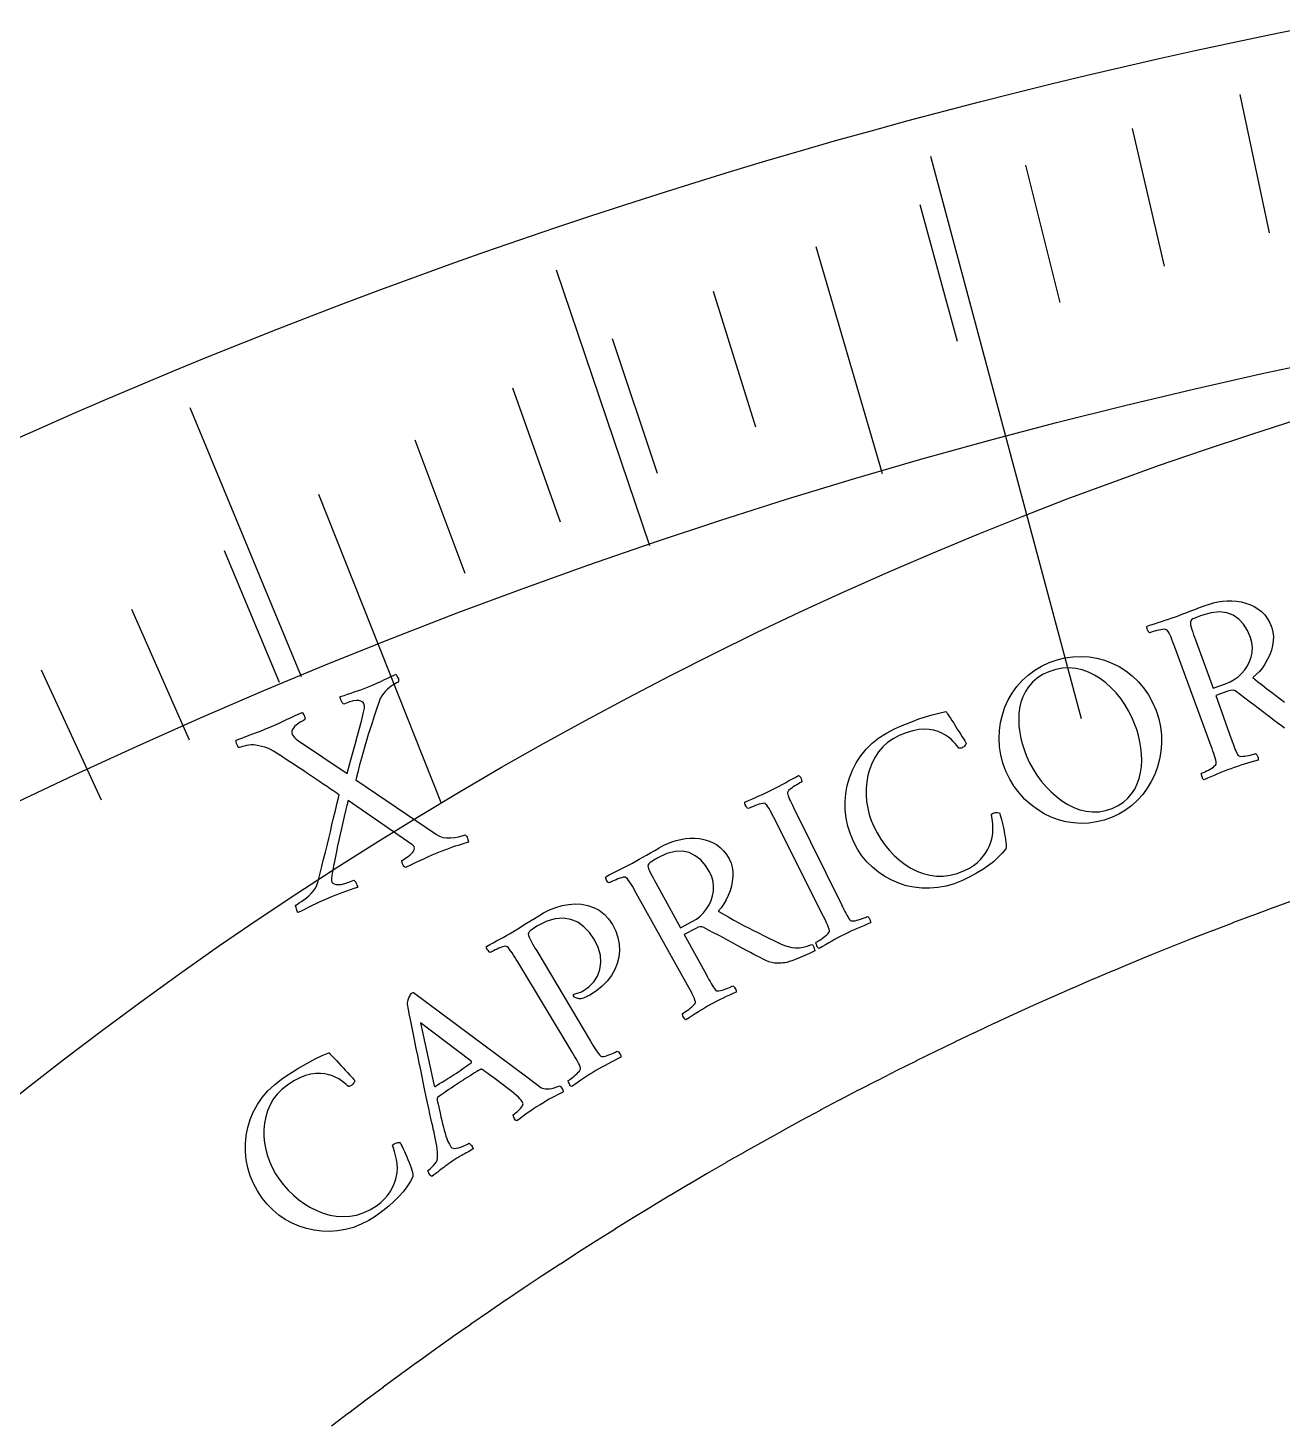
# Model space of a CAD drawing. Header units: millimetres. Extents: x -45 to 45, y -45 to 45.
# Drawn here: x -18.32 to -8.94, y 33.69 to 44.14 of the extents above; entities that cross this region are included whole.
import ezdxf

# ---------------------------------------------------------------- set-up
doc = ezdxf.new("R2010")
doc.units = ezdxf.units.MM
for name, color, linetype in [('CUT_INNER', 6, 'Continuous'), ('CUT_OUTER', 1, 'Continuous'), ('ENGRAVE', 7, 'Continuous'), ('ENGRAVE_FINE', 8, 'Continuous'), ('TEXT', 5, 'Continuous')]:
    doc.layers.add(name, color=color, linetype=linetype)

msp = doc.modelspace()

# ---------------------------------------------------------------- linework, layer by layer
at = {"layer": 'CUT_INNER'}
msp.add_lwpolyline([(-8.8579, 37.6129), (-9.0082, 37.5586), (-9.0096, 37.5581), (-9.1595, 37.5028), (-9.161, 37.5023), (-9.3106, 37.4462), (-9.312, 37.4456), (-9.4613, 37.3886), (-9.4627, 37.388), (-9.6116, 37.3301), (-9.613, 37.3295), (-9.7616, 37.2706), (-9.763, 37.2701), (-9.9112, 37.2103), (-9.9126, 37.2097), (-10.0604, 37.149), (-10.0618, 37.1484), (-10.2093, 37.0868), (-10.2107, 37.0862), (-10.3577, 37.0237), (-10.3591, 37.0231), (-10.5058, 36.9597), (-10.5072, 36.9591), (-10.6535, 36.8948), (-10.6549, 36.8942), (-10.8008, 36.829), (-10.8022, 36.8283), (-10.9476, 36.7623), (-10.949, 36.7616), (-11.0941, 36.6946), (-11.0955, 36.694), (-11.2401, 36.6261), (-11.2415, 36.6255), (-11.3858, 36.5567), (-11.3871, 36.556), (-11.531, 36.4864), (-11.5323, 36.4857), (-11.6757, 36.4152), (-11.6771, 36.4145), (-11.82, 36.3431), (-11.8214, 36.3424), (-11.9639, 36.2701), (-11.9653, 36.2694), (-12.1073, 36.1963), (-12.1087, 36.1956), (-12.2503, 36.1216), (-12.2516, 36.1208), (-12.3928, 36.046), (-12.3942, 36.0452), (-12.5348, 35.9695), (-12.5362, 35.9687), (-12.6764, 35.8921), (-12.6777, 35.8914), (-12.8175, 35.8139), (-12.8188, 35.8132), (-12.9581, 35.7348), (-12.9594, 35.7341), (-13.0982, 35.6549), (-13.0995, 35.6541), (-13.2378, 35.5741), (-13.2392, 35.5733), (-13.377, 35.4924), (-13.3783, 35.4917), (-13.5156, 35.4099), (-13.5169, 35.4092), (-13.6537, 35.3266), (-13.655, 35.3258), (-13.7913, 35.2424), (-13.7926, 35.2416), (-13.9284, 35.1573), (-13.9297, 35.1565), (-14.065, 35.0715), (-14.0662, 35.0706), (-14.201, 34.9847), (-14.2023, 34.9839), (-14.3365, 34.8972), (-14.3378, 34.8964), (-14.4714, 34.8088), (-14.4727, 34.808), (-14.6058, 34.7196), (-14.6071, 34.7187), (-14.7397, 34.6296), (-14.741, 34.6287), (-14.873, 34.5387), (-14.8743, 34.5378), (-15.0057, 34.447), (-15.007, 34.4462), (-15.1379, 34.3546), (-15.1392, 34.3537), (-15.2695, 34.2613), (-15.2708, 34.2604), (-15.4006, 34.1672), (-15.4018, 34.1663), (-15.531, 34.0723), (-15.5323, 34.0714), (-15.6609, 33.9766), (-15.6621, 33.9757), (-15.7902, 33.8801), (-15.7914, 33.8792), (-15.9189, 33.7828), (-15.9201, 33.7819), (-16.0469, 33.6847)], dxfattribs=at)
at = {"layer": 'CUT_OUTER'}
msp.add_lwpolyline([(-18.4886, 41.0265), (-18.2366, 41.1391), (-17.9838, 41.2503), (-17.7303, 41.3598), (-17.4762, 41.4678), (-17.2215, 41.5743), (-16.966, 41.6792), (-16.71, 41.7825), (-16.4533, 41.8842), (-16.196, 41.9844), (-15.9381, 42.083), (-15.6796, 42.18), (-15.4204, 42.2754), (-15.1608, 42.3692), (-14.9005, 42.4615), (-14.6397, 42.5521), (-14.3783, 42.6411), (-14.1164, 42.7285), (-13.854, 42.8143), (-13.591, 42.8985), (-13.3275, 42.9811), (-13.0635, 43.0621), (-12.7991, 43.1414), (-12.5341, 43.2192), (-12.2687, 43.2953), (-12.0028, 43.3697), (-11.7365, 43.4425), (-11.4697, 43.5137), (-11.2025, 43.5833), (-10.9348, 43.6512), (-10.6668, 43.7175), (-10.3984, 43.7821), (-10.1295, 43.8451), (-9.8603, 43.9064), (-9.5907, 43.9661), (-9.3208, 44.0241), (-9.0505, 44.0805), (-8.7798, 44.1352)], dxfattribs=at)
at = {"layer": 'ENGRAVE'}
for points in [[(-11.5692, 43.1769), (-10.4433, 38.9751)], [(-16.1442, 40.6512), (-15.2264, 38.3403)]]:
    msp.add_lwpolyline(points, dxfattribs=at)
for centre, radius in [((0, 0), 42.525), ((0, 12.859), 29.684)]:
    msp.add_circle(centre, radius, dxfattribs=at)
at = {"layer": 'ENGRAVE_FINE'}
for points in [[(-9.2555, 43.6385), (-9.0362, 42.6048)], [(-10.062, 43.3844), (-9.8231, 42.3543)], [(-10.8597, 43.1098), (-10.6012, 42.0836)], [(-11.6479, 42.8152), (-11.3698, 41.7932)], [(-12.4259, 42.5009), (-11.9301, 40.8051)], [(-14.3683, 42.3278), (-13.6692, 40.2682)], [(-13.1932, 42.1674), (-12.8764, 41.1549)], [(-13.9492, 41.8152), (-13.6132, 40.8079)], [(-14.6934, 41.4448), (-14.3383, 40.443)], [(-17.1059, 41.2974), (-16.2736, 39.288)], [(-15.4253, 41.0566), (-15.0511, 40.0606)], [(-16.8498, 40.2292), (-16.4379, 39.2457)], [(-17.5417, 39.791), (-17.1111, 38.8142)], [(-18.2194, 39.3373), (-17.7702, 38.3675)]]:
    msp.add_lwpolyline(points, dxfattribs=at)
at = {"layer": 'TEXT'}
msp.add_lwpolyline([(-8.9229, 38.9026), (-8.9452, 38.9191), (-8.9696, 38.9375), (-8.9961, 38.9575), (-9.0248, 38.9794), (-9.0551, 39.0024), (-9.0864, 39.0262), (-9.1188, 39.0508), (-9.1523, 39.076), (-9.186, 39.1016), (-9.2192, 39.1269), (-9.2519, 39.152), (-9.2841, 39.1769), (-9.2962, 39.1831), (-9.3104, 39.1856), (-9.3269, 39.1843), (-9.3455, 39.1792), (-9.4369, 39.1466), (-9.3207, 38.8231), (-9.3198, 38.8204), (-9.3188, 38.8177), (-9.3179, 38.8151), (-9.3169, 38.8124), (-9.3159, 38.8097), (-9.315, 38.8071), (-9.314, 38.8044), (-9.3131, 38.8017), (-9.3071, 38.7852), (-9.3013, 38.7696), (-9.2956, 38.7547), (-9.2902, 38.7407), (-9.2847, 38.7278), (-9.2792, 38.7163), (-9.2735, 38.7063), (-9.2677, 38.6976), (-9.2631, 38.6944), (-9.2559, 38.6923), (-9.2462, 38.6914), (-9.2339, 38.6917), (-9.2201, 38.6929), (-9.2062, 38.6948), (-9.192, 38.6974), (-9.1776, 38.7007), (-9.1642, 38.7041), (-9.1531, 38.7071), (-9.1443, 38.7097), (-9.1379, 38.7118), (-9.134, 38.7084), (-9.1302, 38.7034), (-9.1265, 38.697), (-9.1229, 38.689), (-9.1201, 38.6808), (-9.1187, 38.6735), (-9.1187, 38.6672), (-9.1203, 38.6619), (-9.147, 38.6544), (-9.1731, 38.6469), (-9.1986, 38.6395), (-9.2235, 38.6322), (-9.2482, 38.6247), (-9.2731, 38.6166), (-9.2983, 38.6082), (-9.3236, 38.5992), (-9.3482, 38.5901), (-9.3729, 38.5805), (-9.3976, 38.5705), (-9.4225, 38.5601), (-9.4475, 38.5494), (-9.4726, 38.5384), (-9.4979, 38.5272), (-9.5234, 38.5158), (-9.528, 38.5189), (-9.532, 38.5237), (-9.5356, 38.5302), (-9.5387, 38.5384), (-9.5411, 38.5468), (-9.5423, 38.5541), (-9.5426, 38.5603), (-9.5418, 38.5654), (-9.5355, 38.5679), (-9.5272, 38.5716), (-9.5167, 38.5764), (-9.5043, 38.5824), (-9.491, 38.5891), (-9.4783, 38.5962), (-9.466, 38.6038), (-9.4544, 38.6118), (-9.4445, 38.6196), (-9.4376, 38.6265), (-9.4338, 38.6325), (-9.433, 38.6377), (-9.4341, 38.6503), (-9.4364, 38.6641), (-9.4402, 38.6792), (-9.4452, 38.6956), (-9.4511, 38.7129), (-9.4574, 38.7309), (-9.464, 38.7495), (-9.4709, 38.7687), (-9.7431, 39.5077), (-9.7502, 39.5269), (-9.7572, 39.5455), (-9.7641, 39.5635), (-9.7709, 39.581), (-9.7778, 39.5971), (-9.7849, 39.6113), (-9.7921, 39.6235), (-9.7996, 39.6338), (-9.8039, 39.6379), (-9.811, 39.6402), (-9.8209, 39.6407), (-9.8337, 39.6394), (-9.848, 39.637), (-9.8623, 39.6342), (-9.8768, 39.6309), (-9.8914, 39.6272), (-9.9048, 39.6236), (-9.916, 39.6204), (-9.9249, 39.6176), (-9.9315, 39.6154), (-9.9355, 39.6187), (-9.9395, 39.6235), (-9.9433, 39.6299), (-9.9471, 39.6378), (-9.9501, 39.646), (-9.9516, 39.6533), (-9.9515, 39.6596), (-9.9499, 39.665), (-9.9224, 39.6741), (-9.8951, 39.683), (-9.8681, 39.6916), (-9.8414, 39.7), (-9.815, 39.7083), (-9.7888, 39.7169), (-9.7628, 39.7258), (-9.7371, 39.735), (-9.71, 39.7449), (-9.682, 39.7553), (-9.6531, 39.7664), (-9.6232, 39.778), (-9.5916, 39.7901), (-9.5578, 39.8027), (-9.5218, 39.8159), (-9.4834, 39.8295), (-9.4834, 39.8295), (-9.4524, 39.839), (-9.4201, 39.8462), (-9.3865, 39.851), (-9.3516, 39.8535), (-9.3162, 39.8535), (-9.2814, 39.8508), (-9.2471, 39.8453), (-9.2133, 39.8372), (-9.1807, 39.826), (-9.15, 39.8116), (-9.1212, 39.7939), (-9.0942, 39.7729), (-9.0699, 39.7484), (-9.0489, 39.7202), (-9.0313, 39.6882), (-9.017, 39.6525), (-9.0087, 39.6206), (-9.0051, 39.5877), (-9.006, 39.5538), (-9.0114, 39.5188), (-9.0207, 39.4838), (-9.033, 39.4497), (-9.0483, 39.4165), (-9.0667, 39.3843), (-9.0875, 39.354), (-9.1097, 39.3266), (-9.1336, 39.3022), (-9.1591, 39.2806), (-9.123, 39.251), (-9.0878, 39.2228), (-9.0537, 39.196), (-9.0207, 39.1705), (-8.988, 39.1458), (-8.9549, 39.1214), (-8.9215, 39.0972)], dxfattribs=at)
for points in [[(-9.1774, 39.58), (-9.2, 39.6332), (-9.2289, 39.6786), (-9.2638, 39.7161), (-9.305, 39.7458), (-9.353, 39.7649), (-9.4086, 39.7712), (-9.4717, 39.7645), (-9.5421, 39.7447), (-9.5514, 39.7413), (-9.5628, 39.7368), (-9.5763, 39.7314), (-9.5919, 39.725), (-9.6065, 39.718), (-9.617, 39.711), (-9.6236, 39.7039), (-9.6261, 39.6967), (-9.626, 39.6861), (-9.6241, 39.6731), (-9.6204, 39.6575), (-9.6149, 39.6395), (-9.6084, 39.6202), (-9.6017, 39.6008), (-9.5949, 39.5814), (-9.588, 39.5619), (-9.456, 39.1999), (-9.3626, 39.2332), (-9.3296, 39.2471), (-9.2987, 39.2646), (-9.2699, 39.2857), (-9.2432, 39.3103), (-9.2195, 39.3379), (-9.1996, 39.3675), (-9.1836, 39.3993), (-9.1715, 39.4332), (-9.1642, 39.4686), (-9.1627, 39.5049), (-9.1671, 39.542), (-9.1774, 39.58)], [(-10.6819, 39.3919), (-10.6229, 39.4126), (-10.5635, 39.4271), (-10.5037, 39.4356), (-10.4435, 39.438), (-10.3839, 39.4344), (-10.3256, 39.425), (-10.2686, 39.4098), (-10.213, 39.3888), (-10.1596, 39.3623), (-10.1092, 39.3305), (-10.0616, 39.2936), (-10.017, 39.2515), (-9.9761, 39.2043), (-9.9401, 39.1521), (-9.9087, 39.095), (-9.882, 39.033), (-9.8623, 38.972), (-9.8489, 38.911), (-9.842, 38.8499), (-9.8414, 38.7889), (-9.8465, 38.7286), (-9.8568, 38.6698), (-9.8723, 38.6126), (-9.8928, 38.5569), (-9.9181, 38.5036), (-9.948, 38.4535), (-9.9823, 38.4067), (-10.0212, 38.3631), (-10.0642, 38.3235), (-10.1109, 38.2888), (-10.1614, 38.2589), (-10.2157, 38.2339), (-10.2713, 38.2145), (-10.3277, 38.2008), (-10.3848, 38.1927), (-10.4426, 38.1904), (-10.5003, 38.1937), (-10.5569, 38.2026), (-10.6124, 38.2171), (-10.6668, 38.2372), (-10.7195, 38.2627), (-10.7697, 38.2932), (-10.8175, 38.3288), (-10.8628, 38.3696), (-10.9048, 38.4153), (-10.9424, 38.4658), (-10.9757, 38.521), (-11.0047, 38.5811), (-11.0271, 38.6412), (-11.0432, 38.7017), (-11.053, 38.7627), (-11.0563, 38.824), (-11.0536, 38.8848), (-11.0454, 38.9443), (-11.0316, 39.0023), (-11.0122, 39.059), (-10.9875, 39.1134), (-10.9577, 39.1647), (-10.9228, 39.213), (-10.8828, 39.2581), (-10.8383, 39.2992), (-10.79, 39.3352), (-10.7379, 39.3661), (-10.6819, 39.3919)], [(-16.5125, 38.9079), (-16.4776, 38.9229), (-16.4443, 38.9376), (-16.4127, 38.952), (-16.3827, 38.9661), (-16.3537, 38.9799), (-16.3248, 38.9935), (-16.2961, 39.0069), (-16.2675, 39.02), (-16.2638, 39.0159), (-16.2597, 39.0096), (-16.2553, 39.0012), (-16.2506, 38.9906), (-16.2469, 38.9802), (-16.2453, 38.9723), (-16.246, 38.9669), (-16.2488, 38.964), (-16.2565, 38.9604), (-16.2657, 38.9555), (-16.2764, 38.9493), (-16.2885, 38.9417), (-16.3009, 38.9331), (-16.3124, 38.9237), (-16.323, 38.9135), (-16.3327, 38.9026), (-16.3402, 38.8912), (-16.3439, 38.8794), (-16.3441, 38.8672), (-16.3406, 38.8548), (-16.3343, 38.8439), (-16.3243, 38.8325), (-16.3106, 38.8207), (-16.2932, 38.8085), (-15.9297, 38.5632), (-15.9102, 38.6374), (-15.8909, 38.7095), (-15.8717, 38.7794), (-15.8527, 38.8473), (-15.8353, 38.9102), (-15.821, 38.9653), (-15.8098, 39.0126), (-15.8018, 39.052), (-15.8011, 39.058), (-15.801, 39.0637), (-15.8016, 39.0692), (-15.8027, 39.0744), (-15.8041, 39.0789), (-15.8051, 39.0825), (-15.8059, 39.085), (-15.8065, 39.0865), (-15.8108, 39.093), (-15.8184, 39.0987), (-15.8291, 39.1037), (-15.843, 39.108), (-15.8617, 39.1094), (-15.8867, 39.1056), (-15.9181, 39.0967), (-15.9557, 39.0826), (-15.9593, 39.0838), (-15.9633, 39.0878), (-15.9678, 39.0945), (-15.9726, 39.1041), (-15.9771, 39.1145), (-15.9803, 39.1235), (-15.9822, 39.1312), (-15.9828, 39.1375), (-15.9539, 39.1471), (-15.9267, 39.1561), (-15.9011, 39.1646), (-15.8773, 39.1725), (-15.8537, 39.1805), (-15.8292, 39.1894), (-15.8037, 39.199), (-15.7772, 39.2095), (-15.7409, 39.2244), (-15.7077, 39.2385), (-15.6777, 39.252), (-15.6508, 39.2646), (-15.6267, 39.2764), (-15.6047, 39.287), (-15.5848, 39.2964), (-15.5671, 39.3047), (-15.5634, 39.3008), (-15.5596, 39.2952), (-15.5555, 39.2881), (-15.5512, 39.2793), (-15.5478, 39.2701), (-15.5462, 39.2615), (-15.5465, 39.2536), (-15.5486, 39.2464), (-15.5539, 39.2439), (-15.5619, 39.2397), (-15.5724, 39.2337), (-15.5857, 39.226), (-15.6003, 39.2165), (-15.615, 39.2053), (-15.6299, 39.1923), (-15.645, 39.1775), (-15.6593, 39.1609), (-15.6719, 39.1426), (-15.6827, 39.1226), (-15.6919, 39.1009), (-15.7104, 39.0441), (-15.7278, 38.9911), (-15.7438, 38.9421), (-15.7586, 38.8969), (-15.7726, 38.8537), (-15.786, 38.8103), (-15.7989, 38.7668), (-15.8113, 38.7233), (-15.8239, 38.6776), (-15.8373, 38.6279), (-15.8516, 38.5741), (-15.8667, 38.5163), (-15.2637, 38.1069), (-15.2406, 38.0941), (-15.2152, 38.0856), (-15.1872, 38.0814), (-15.1568, 38.0816), (-15.1262, 38.0849), (-15.0977, 38.0898), (-15.0713, 38.0965), (-15.0469, 38.1048), (-15.0426, 38.101), (-15.0384, 38.0952), (-15.0343, 38.0873), (-15.0305, 38.0774), (-15.0272, 38.0675), (-15.0249, 38.0597), (-15.0237, 38.0542), (-15.0234, 38.0508), (-15.0512, 38.0419), (-15.0771, 38.0337), (-15.1011, 38.0261), (-15.123, 38.0192), (-15.1449, 38.012), (-15.1689, 38.0035), (-15.1949, 37.9937), (-15.2229, 37.9827), (-15.2612, 37.9671), (-15.2969, 37.9521), (-15.3298, 37.9378), (-15.36, 37.9241), (-15.3901, 37.9101), (-15.4227, 37.8949), (-15.4578, 37.8786), (-15.4953, 37.861), (-15.5006, 37.8645), (-15.5059, 37.8704), (-15.5109, 37.8785), (-15.5158, 37.889), (-15.5195, 37.8995), (-15.521, 37.9074), (-15.5204, 37.9127), (-15.5176, 37.9156), (-15.511, 37.9187), (-15.503, 37.9233), (-15.4934, 37.9293), (-15.4823, 37.9368), (-15.4708, 37.9454), (-15.46, 37.9547), (-15.4499, 37.9647), (-15.4405, 37.9754), (-15.4331, 37.9862), (-15.4288, 37.9964), (-15.4276, 38.006), (-15.4296, 38.0151), (-15.4306, 38.0172), (-15.4322, 38.0194), (-15.4343, 38.0219), (-15.4368, 38.0246), (-15.4397, 38.0273), (-15.4425, 38.0295), (-15.4452, 38.0312), (-15.448, 38.0326), (-15.9219, 38.3614), (-15.9318, 38.3233), (-15.9418, 38.2833), (-15.952, 38.2413), (-15.9623, 38.1974), (-15.9726, 38.1529), (-15.9826, 38.1088), (-15.9924, 38.0653), (-16.0019, 38.0222), (-16.0108, 37.9808), (-16.0188, 37.942), (-16.0259, 37.9059), (-16.032, 37.8724), (-16.0373, 37.8428), (-16.0415, 37.8181), (-16.0446, 37.7985), (-16.0468, 37.7839), (-16.047, 37.7812), (-16.0471, 37.778), (-16.0474, 37.7742), (-16.0476, 37.7698), (-16.0476, 37.7651), (-16.047, 37.7603), (-16.0458, 37.7555), (-16.0441, 37.7507), (-16.0384, 37.743), (-16.0288, 37.7375), (-16.0153, 37.734), (-15.9978, 37.7326), (-15.9759, 37.7344), (-15.949, 37.7404), (-15.917, 37.7507), (-15.8801, 37.7652), (-15.8755, 37.7615), (-15.8708, 37.7559), (-15.866, 37.7484), (-15.8611, 37.7389), (-15.8569, 37.7294), (-15.8542, 37.7218), (-15.8531, 37.7162), (-15.8534, 37.7125), (-15.8803, 37.7034), (-15.9073, 37.6941), (-15.9345, 37.6845), (-15.9619, 37.6747), (-15.9892, 37.6646), (-16.0161, 37.6542), (-16.0426, 37.6436), (-16.0687, 37.6327), (-16.1037, 37.6175), (-16.1359, 37.6031), (-16.1654, 37.5893), (-16.192, 37.5764), (-16.2174, 37.5636), (-16.2433, 37.5505), (-16.2695, 37.5371), (-16.2962, 37.5233), (-16.3001, 37.5281), (-16.3037, 37.5346), (-16.3071, 37.5429), (-16.3102, 37.5528), (-16.3128, 37.5625), (-16.3146, 37.5701), (-16.3156, 37.5756), (-16.3159, 37.579), (-16.3102, 37.5819), (-16.301, 37.5874), (-16.2882, 37.5955), (-16.2719, 37.6061), (-16.2536, 37.6188), (-16.2353, 37.6333), (-16.2169, 37.6496), (-16.1983, 37.6676), (-16.1814, 37.6868), (-16.1677, 37.7068), (-16.1573, 37.7275), (-16.1502, 37.7489), (-16.1348, 37.8093), (-16.1203, 37.867), (-16.1065, 37.922), (-16.0935, 37.9744), (-16.0809, 38.0255), (-16.0685, 38.0767), (-16.0561, 38.1279), (-16.0439, 38.1792), (-16.0314, 38.2317), (-16.018, 38.2862), (-16.004, 38.3429), (-15.9891, 38.4018), (-16.0084, 38.4155), (-16.0301, 38.4306), (-16.0543, 38.4471), (-16.081, 38.4649), (-16.1092, 38.4837), (-16.1379, 38.503), (-16.1671, 38.5228), (-16.1968, 38.5431), (-16.2264, 38.5632), (-16.255, 38.5825), (-16.2828, 38.6011), (-16.3097, 38.6188), (-16.335, 38.6354), (-16.3579, 38.6505), (-16.3784, 38.6639), (-16.3965, 38.6758), (-16.4113, 38.6855), (-16.4219, 38.6925), (-16.4283, 38.6966), (-16.4304, 38.698), (-16.4561, 38.7153), (-16.4804, 38.73), (-16.5031, 38.7422), (-16.5244, 38.7518), (-16.5454, 38.7596), (-16.5675, 38.766), (-16.5906, 38.7712), (-16.6148, 38.775), (-16.6312, 38.7765), (-16.648, 38.7765), (-16.6651, 38.7751), (-16.6827, 38.7722), (-16.6993, 38.7685), (-16.7138, 38.7648), (-16.726, 38.761), (-16.736, 38.7572), (-16.74, 38.7572), (-16.7444, 38.7605), (-16.749, 38.7671), (-16.7539, 38.777), (-16.758, 38.7878), (-16.7603, 38.7972), (-16.7607, 38.805), (-16.7593, 38.8113), (-16.7246, 38.8251), (-16.6924, 38.8376), (-16.6627, 38.8488), (-16.6356, 38.8588), (-16.6085, 38.8689), (-16.5789, 38.8804), (-16.5469, 38.8934), (-16.5125, 38.9079)], [(-10.6839, 39.324), (-10.7305, 39.3019), (-10.7714, 39.276), (-10.8064, 39.246), (-10.8355, 39.2122), (-10.8594, 39.1754), (-10.8785, 39.1365), (-10.8929, 39.0956), (-10.9026, 39.0526), (-10.9081, 39.0083), (-10.9097, 38.9632), (-10.9077, 38.9174), (-10.9018, 38.8708), (-10.8929, 38.8244), (-10.8813, 38.779), (-10.8672, 38.7348), (-10.8505, 38.6916), (-10.828, 38.6427), (-10.8022, 38.5954), (-10.773, 38.5496), (-10.7405, 38.5053), (-10.7052, 38.4635), (-10.6678, 38.4252), (-10.6281, 38.3903), (-10.5863, 38.3588), (-10.5428, 38.3317), (-10.4982, 38.3097), (-10.4523, 38.2929), (-10.4052, 38.2813), (-10.3574, 38.2759), (-10.3091, 38.2776), (-10.2604, 38.2866), (-10.2112, 38.3029), (-10.1664, 38.3239), (-10.1271, 38.3489), (-10.0933, 38.3779), (-10.0651, 38.4108), (-10.0418, 38.4469), (-10.0229, 38.4854), (-10.0085, 38.5263), (-9.9984, 38.5697), (-9.9923, 38.6147), (-9.9899, 38.6604), (-9.9911, 38.7068), (-9.996, 38.7539), (-10.0039, 38.8009), (-10.0143, 38.8468), (-10.0272, 38.8916), (-10.0426, 38.9354), (-10.0636, 38.9848), (-10.088, 39.0327), (-10.1158, 39.0791), (-10.147, 39.1238), (-10.1812, 39.166), (-10.218, 39.2047), (-10.2573, 39.2398), (-10.2992, 39.2714), (-10.3432, 39.2985), (-10.3885, 39.3204), (-10.4352, 39.3369), (-10.4833, 39.3482), (-10.5325, 39.3531), (-10.5823, 39.3507), (-10.6328, 39.341), (-10.6839, 39.324)], [(-11.837, 38.8971), (-11.7938, 38.9163), (-11.7491, 38.9349), (-11.7029, 38.953), (-11.6554, 38.9707), (-11.6066, 38.9872), (-11.5567, 39.0021), (-11.5057, 39.0153), (-11.4536, 39.0269), (-11.4522, 39.0248), (-11.4481, 39.0187), (-11.4413, 39.0084), (-11.4318, 38.9941), (-11.4205, 38.977), (-11.4085, 38.9584), (-11.3957, 38.9384), (-11.3822, 38.9169), (-11.3685, 38.8952), (-11.3555, 38.8745), (-11.343, 38.8548), (-11.3311, 38.8361), (-11.3208, 38.8198), (-11.313, 38.8072), (-11.3077, 38.7983), (-11.3049, 38.793), (-11.3034, 38.7895), (-11.3036, 38.7853), (-11.3057, 38.7803), (-11.3095, 38.7745), (-11.3144, 38.7687), (-11.32, 38.7637), (-11.3261, 38.7595), (-11.3329, 38.756), (-11.339, 38.7537), (-11.3449, 38.7523), (-11.3507, 38.7517), (-11.3563, 38.7519), (-11.3635, 38.7617), (-11.3729, 38.7735), (-11.3847, 38.7874), (-11.3989, 38.8034), (-11.4157, 38.82), (-11.4354, 38.8358), (-11.4579, 38.8509), (-11.4832, 38.8653), (-11.5116, 38.8776), (-11.5432, 38.8865), (-11.578, 38.892), (-11.616, 38.8942), (-11.6573, 38.8915), (-11.7023, 38.8827), (-11.751, 38.8675), (-11.8032, 38.8461), (-11.8486, 38.8223), (-11.8895, 38.7941), (-11.9256, 38.7616), (-11.957, 38.7248), (-11.9838, 38.6847), (-12.006, 38.6422), (-12.0238, 38.5973), (-12.037, 38.5501), (-12.0458, 38.5015), (-12.0503, 38.4525), (-12.0506, 38.4032), (-12.0467, 38.3535), (-12.0388, 38.3044), (-12.0272, 38.2569), (-12.0121, 38.211), (-11.9932, 38.1667), (-11.9686, 38.119), (-11.9409, 38.0734), (-11.91, 38.0298), (-11.8761, 37.9881), (-11.8395, 37.9493), (-11.8006, 37.9144), (-11.7594, 37.8832), (-11.7159, 37.8558), (-11.6704, 37.833), (-11.6235, 37.8156), (-11.575, 37.8035), (-11.5249, 37.7968), (-11.4736, 37.7963), (-11.4215, 37.803), (-11.3685, 37.8169), (-11.3145, 37.838), (-11.2783, 37.8562), (-11.2464, 37.876), (-11.2186, 37.8976), (-11.195, 37.9208), (-11.1748, 37.9449), (-11.1574, 37.9691), (-11.1426, 37.9933), (-11.1305, 38.0177), (-11.1175, 38.051), (-11.1086, 38.0841), (-11.1035, 38.117), (-11.1025, 38.1497), (-11.1039, 38.181), (-11.1063, 38.2099), (-11.1096, 38.2363), (-11.1139, 38.2602), (-11.0997, 38.2669), (-11.085, 38.2707), (-11.0698, 38.2717), (-11.0542, 38.2698), (-11.0513, 38.262), (-11.0478, 38.2509), (-11.0437, 38.2364), (-11.0391, 38.2186), (-11.0342, 38.1987), (-11.0293, 38.1778), (-11.0244, 38.1561), (-11.0195, 38.1335), (-11.0149, 38.1109), (-11.011, 38.0895), (-11.0079, 38.0692), (-11.0055, 38.0499), (-11.004, 38.0328), (-11.0036, 38.0188), (-11.0044, 38.0079), (-11.0062, 38.0001), (-11.0338, 37.9668), (-11.0647, 37.9347), (-11.0989, 37.904), (-11.1365, 37.8745), (-11.178, 37.846), (-11.2242, 37.8182), (-11.2749, 37.791), (-11.3303, 37.7645), (-11.3913, 37.7399), (-11.4523, 37.7219), (-11.5132, 37.7103), (-11.5741, 37.7052), (-11.6343, 37.7062), (-11.6929, 37.7127), (-11.7501, 37.7248), (-11.8057, 37.7425), (-11.8592, 37.7653), (-11.9098, 37.7928), (-11.9576, 37.825), (-12.0025, 37.862), (-12.0439, 37.9033), (-12.0812, 37.9486), (-12.1142, 37.9979), (-12.143, 38.0512), (-12.1682, 38.1102), (-12.1873, 38.17), (-12.2001, 38.2306), (-12.2067, 38.2919), (-12.2074, 38.3532), (-12.2023, 38.4136), (-12.1915, 38.4732), (-12.1749, 38.532), (-12.1526, 38.589), (-12.1244, 38.6433), (-12.0903, 38.695), (-12.0505, 38.7439), (-12.005, 38.7891), (-11.9543, 38.8297), (-11.8983, 38.8658), (-11.837, 38.8971)], [(-12.7512, 38.4429), (-12.7261, 38.4556), (-12.7016, 38.4684), (-12.6775, 38.4813), (-12.6539, 38.4943), (-12.6302, 38.5075), (-12.6059, 38.5209), (-12.5809, 38.5343), (-12.5554, 38.5479), (-12.5504, 38.5454), (-12.5458, 38.5411), (-12.5416, 38.535), (-12.5377, 38.5272), (-12.5346, 38.519), (-12.5326, 38.5118), (-12.5318, 38.5056), (-12.5322, 38.5004), (-12.5385, 38.4972), (-12.5467, 38.4925), (-12.557, 38.4865), (-12.5694, 38.4791), (-12.5824, 38.4709), (-12.5948, 38.4626), (-12.6067, 38.4542), (-12.6179, 38.4457), (-12.6274, 38.4375), (-12.634, 38.4299), (-12.6376, 38.423), (-12.6383, 38.4167), (-12.6361, 38.4065), (-12.6328, 38.3952), (-12.6283, 38.3829), (-12.6226, 38.3697), (-12.6161, 38.3556), (-12.6092, 38.341), (-12.6019, 38.3258), (-12.5942, 38.31), (-12.5929, 38.3075), (-12.5916, 38.3049), (-12.5904, 38.3024), (-12.5891, 38.2999), (-12.5879, 38.2973), (-12.5866, 38.2948), (-12.5854, 38.2922), (-12.5841, 38.2897), (-12.2348, 37.5838), (-12.2336, 37.5813), (-12.2323, 37.5788), (-12.231, 37.5762), (-12.2298, 37.5737), (-12.2285, 37.5711), (-12.2273, 37.5686), (-12.226, 37.5661), (-12.2248, 37.5635), (-12.2169, 37.5478), (-12.2094, 37.5329), (-12.2021, 37.5188), (-12.195, 37.5055), (-12.1881, 37.4933), (-12.1813, 37.4826), (-12.1745, 37.4732), (-12.1678, 37.4653), (-12.1628, 37.4626), (-12.1554, 37.4614), (-12.1457, 37.4616), (-12.1335, 37.4633), (-12.12, 37.466), (-12.1063, 37.4695), (-12.0925, 37.4738), (-12.0786, 37.4787), (-12.0657, 37.4837), (-12.055, 37.4879), (-12.0466, 37.4914), (-12.0404, 37.4942), (-12.0362, 37.4913), (-12.0319, 37.4868), (-12.0275, 37.4809), (-12.0229, 37.4733), (-12.0192, 37.4655), (-12.0169, 37.4584), (-12.0163, 37.4522), (-12.0172, 37.4467), (-12.0429, 37.4362), (-12.0679, 37.4258), (-12.0924, 37.4155), (-12.1163, 37.4054), (-12.14, 37.3951), (-12.1639, 37.3842), (-12.1879, 37.3729), (-12.212, 37.3611), (-12.2354, 37.3492), (-12.2588, 37.3369), (-12.2823, 37.3242), (-12.3058, 37.311), (-12.3294, 37.2974), (-12.3531, 37.2837), (-12.3769, 37.2697), (-12.4009, 37.2554), (-12.4058, 37.258), (-12.4104, 37.2623), (-12.4147, 37.2683), (-12.4188, 37.276), (-12.422, 37.2842), (-12.4242, 37.2913), (-12.4251, 37.2974), (-12.4249, 37.3026), (-12.419, 37.3058), (-12.4111, 37.3104), (-12.4013, 37.3164), (-12.3895, 37.3237), (-12.3771, 37.3319), (-12.3653, 37.3404), (-12.354, 37.3494), (-12.3434, 37.3587), (-12.3344, 37.3675), (-12.3284, 37.3752), (-12.3253, 37.3816), (-12.3251, 37.3869), (-12.3276, 37.3992), (-12.3315, 37.4127), (-12.337, 37.4273), (-12.3439, 37.443), (-12.3517, 37.4595), (-12.36, 37.4766), (-12.3687, 37.4943), (-12.3778, 37.5126), (-12.7311, 38.2164), (-12.7404, 38.2347), (-12.7495, 38.2524), (-12.7584, 38.2695), (-12.7672, 38.286), (-12.7759, 38.3013), (-12.7845, 38.3146), (-12.7931, 38.3259), (-12.8017, 38.3353), (-12.8064, 38.3388), (-12.8137, 38.3403), (-12.8237, 38.3397), (-12.8362, 38.3369), (-12.8502, 38.3329), (-12.8643, 38.3283), (-12.8785, 38.3233), (-12.893, 38.3178), (-12.9063, 38.3124), (-12.9173, 38.3078), (-12.926, 38.304), (-12.9324, 38.3009), (-12.9368, 38.3038), (-12.9412, 38.3081), (-12.9458, 38.314), (-12.9504, 38.3214), (-12.9544, 38.3292), (-12.9566, 38.3363), (-12.9573, 38.3426), (-12.9564, 38.3481), (-12.93, 38.3604), (-12.9037, 38.3724), (-12.8776, 38.3842), (-12.8517, 38.3957), (-12.826, 38.4072), (-12.8007, 38.4189), (-12.7757, 38.4308), (-12.7512, 38.4429)], [(-13.562, 38.0268), (-13.5329, 38.041), (-13.5021, 38.0531), (-13.4696, 38.0631), (-13.4355, 38.071), (-13.4006, 38.0765), (-13.3658, 38.0792), (-13.331, 38.0791), (-13.2964, 38.0763), (-13.2625, 38.0704), (-13.2299, 38.0609), (-13.1986, 38.0479), (-13.1688, 38.0314), (-13.1409, 38.011), (-13.1158, 37.9863), (-13.0934, 37.9575), (-13.0737, 37.9244), (-13.0606, 37.8942), (-13.0519, 37.8623), (-13.0475, 37.8286), (-13.0474, 37.7932), (-13.0511, 37.7572), (-13.058, 37.7216), (-13.068, 37.6865), (-13.0812, 37.6518), (-13.0969, 37.6186), (-13.1147, 37.5881), (-13.1345, 37.5602), (-13.1563, 37.535), (-13.116, 37.5114), (-13.0769, 37.489), (-13.039, 37.4677), (-13.0024, 37.4477), (-12.9663, 37.4284), (-12.9298, 37.4094), (-12.893, 37.3907), (-12.8559, 37.3723), (-12.8176, 37.3535), (-12.7773, 37.3338), (-12.7349, 37.313), (-12.6906, 37.2913), (-12.6613, 37.2786), (-12.6329, 37.2691), (-12.6053, 37.2629), (-12.5785, 37.26), (-12.551, 37.2607), (-12.5216, 37.2654), (-12.4901, 37.274), (-12.4565, 37.2865), (-12.4517, 37.2837), (-12.4474, 37.2789), (-12.4436, 37.272), (-12.4403, 37.2629), (-12.4377, 37.2538), (-12.4357, 37.2467), (-12.4346, 37.2416), (-12.4342, 37.2385), (-12.4733, 37.219), (-12.5094, 37.2019), (-12.5424, 37.1872), (-12.5724, 37.175), (-12.5991, 37.1651), (-12.6223, 37.1573), (-12.6421, 37.1518), (-12.6584, 37.1484), (-12.6695, 37.1475), (-12.6827, 37.1466), (-12.6981, 37.1458), (-12.7157, 37.1451), (-12.7349, 37.1459), (-12.7554, 37.1496), (-12.7773, 37.1562), (-12.8004, 37.1657), (-12.8107, 37.1708), (-12.8248, 37.1779), (-12.8426, 37.1871), (-12.8641, 37.1983), (-12.8887, 37.2111), (-12.9157, 37.2255), (-12.945, 37.2412), (-12.9768, 37.2582), (-13.0103, 37.2763), (-13.0449, 37.295), (-13.0807, 37.3142), (-13.1177, 37.3339), (-13.155, 37.3539), (-13.1918, 37.3737), (-13.228, 37.3935), (-13.2636, 37.413), (-13.2765, 37.4174), (-13.291, 37.4176), (-13.307, 37.4137), (-13.3246, 37.4058), (-13.4098, 37.3594), (-13.2448, 37.0578), (-13.2434, 37.0554), (-13.2421, 37.0529), (-13.2407, 37.0504), (-13.2393, 37.0479), (-13.238, 37.0454), (-13.2366, 37.0429), (-13.2353, 37.0404), (-13.2339, 37.038), (-13.2254, 37.0226), (-13.2173, 37.008), (-13.2094, 36.9943), (-13.2018, 36.9813), (-13.1944, 36.9693), (-13.1871, 36.9589), (-13.18, 36.9498), (-13.1729, 36.9421), (-13.1679, 36.9397), (-13.1604, 36.9388), (-13.1507, 36.9394), (-13.1385, 36.9416), (-13.1252, 36.9449), (-13.1117, 36.9489), (-13.0981, 36.9537), (-13.0843, 36.9592), (-13.0716, 36.9647), (-13.0612, 36.9694), (-13.0529, 36.9733), (-13.0469, 36.9763), (-13.0425, 36.9736), (-13.038, 36.9693), (-13.0334, 36.9635), (-13.0285, 36.9562), (-13.0244, 36.9485), (-13.0219, 36.9415), (-13.021, 36.9353), (-13.0217, 36.9298), (-13.0469, 36.9183), (-13.0715, 36.9068), (-13.0956, 36.8956), (-13.119, 36.8844), (-13.1423, 36.8731), (-13.1657, 36.8613), (-13.1892, 36.849), (-13.2128, 36.8362), (-13.2357, 36.8234), (-13.2586, 36.8102), (-13.2815, 36.7964), (-13.3044, 36.7823), (-13.3274, 36.7678), (-13.3506, 36.753), (-13.3738, 36.7381), (-13.3972, 36.7229), (-13.4022, 36.7252), (-13.407, 36.7293), (-13.4115, 36.7351), (-13.4159, 36.7427), (-13.4195, 36.7507), (-13.4219, 36.7577), (-13.4231, 36.7638), (-13.4231, 36.769), (-13.4173, 36.7724), (-13.4096, 36.7773), (-13.4001, 36.7837), (-13.3886, 36.7915), (-13.3766, 36.8002), (-13.3651, 36.8093), (-13.3542, 36.8186), (-13.3439, 36.8284), (-13.3354, 36.8376), (-13.3297, 36.8455), (-13.3268, 36.8521), (-13.3269, 36.8573), (-13.3299, 36.8696), (-13.3344, 36.8828), (-13.3404, 36.8972), (-13.3479, 36.9126), (-13.3564, 36.9288), (-13.3654, 36.9455), (-13.3748, 36.9629), (-13.3847, 36.9807), (-13.7685, 37.6684), (-13.7785, 37.6863), (-13.7883, 37.7036), (-13.7979, 37.7204), (-13.8074, 37.7365), (-13.8167, 37.7514), (-13.8259, 37.7643), (-13.8349, 37.7753), (-13.8439, 37.7843), (-13.8487, 37.7877), (-13.8561, 37.7888), (-13.866, 37.7878), (-13.8785, 37.7845), (-13.8922, 37.7799), (-13.9059, 37.7749), (-13.9197, 37.7694), (-13.9335, 37.7635), (-13.9463, 37.7578), (-13.9568, 37.7529), (-13.9652, 37.7488), (-13.9714, 37.7455), (-13.9758, 37.7482), (-13.9805, 37.7523), (-13.9853, 37.758), (-13.9902, 37.7653), (-13.9945, 37.7729), (-13.997, 37.7799), (-13.998, 37.7861), (-13.9972, 37.7917), (-13.9714, 37.805), (-13.9459, 37.818), (-13.9206, 37.8307), (-13.8955, 37.8431), (-13.8707, 37.8555), (-13.8461, 37.8681), (-13.8219, 37.8809), (-13.7979, 37.8939), (-13.7727, 37.9079), (-13.7467, 37.9226), (-13.7198, 37.938), (-13.692, 37.9541), (-13.6628, 37.971), (-13.6313, 37.9887), (-13.5977, 38.0073), (-13.562, 38.0268)], [(-13.2209, 37.8279), (-13.2515, 37.8769), (-13.2871, 37.9173), (-13.3274, 37.9489), (-13.3727, 37.9718), (-13.4231, 37.9833), (-13.479, 37.9808), (-13.5403, 37.9643), (-13.6068, 37.9338), (-13.6155, 37.929), (-13.626, 37.9229), (-13.6385, 37.9154), (-13.6529, 37.9066), (-13.6662, 37.8975), (-13.6755, 37.8889), (-13.6809, 37.8808), (-13.6823, 37.8734), (-13.6805, 37.8629), (-13.6766, 37.8504), (-13.6705, 37.8356), (-13.6623, 37.8186), (-13.6529, 37.8006), (-13.6433, 37.7825), (-13.6336, 37.7643), (-13.6237, 37.7461), (-13.437, 37.4091), (-13.35, 37.4565), (-13.3195, 37.4754), (-13.2916, 37.4975), (-13.2665, 37.5228), (-13.2439, 37.5513), (-13.2248, 37.5821), (-13.2098, 37.6145), (-13.199, 37.6484), (-13.1922, 37.6838), (-13.1905, 37.7199), (-13.1947, 37.756), (-13.2048, 37.7919), (-13.2209, 37.8279)], [(-13.9467, 37.4342), (-13.9228, 37.3856), (-13.9063, 37.3368), (-13.8971, 37.2878), (-13.8951, 37.2387), (-13.9, 37.1902), (-13.9117, 37.1432), (-13.9301, 37.0978), (-13.9551, 37.054), (-13.9865, 37.0125), (-14.0239, 36.974), (-14.0673, 36.9387), (-14.1167, 36.9064), (-14.1239, 36.9025), (-14.1324, 36.8983), (-14.1421, 36.894), (-14.153, 36.8895), (-14.1642, 36.8853), (-14.1747, 36.8822), (-14.1843, 36.8801), (-14.1932, 36.8789), (-14.1964, 36.8797), (-14.2008, 36.8807), (-14.2065, 36.8819), (-14.2135, 36.8834), (-14.2206, 36.8857), (-14.227, 36.8894), (-14.2325, 36.8946), (-14.2372, 36.9011), (-14.2392, 36.9056), (-14.2393, 36.9093), (-14.2375, 36.9121), (-14.2339, 36.9141), (-14.2262, 36.9164), (-14.2183, 36.9187), (-14.2101, 36.921), (-14.2017, 36.9233), (-14.193, 36.926), (-14.1843, 36.9294), (-14.1754, 36.9336), (-14.1665, 36.9385), (-14.1224, 36.9698), (-14.0868, 37.0068), (-14.0597, 37.0496), (-14.0412, 37.0981), (-14.0329, 37.1505), (-14.0368, 37.205), (-14.0528, 37.2617), (-14.0811, 37.3204), (-14.1179, 37.3748), (-14.1597, 37.4184), (-14.2066, 37.4512), (-14.2584, 37.4731), (-14.3145, 37.4826), (-14.374, 37.478), (-14.4369, 37.4592), (-14.5031, 37.4263), (-14.5115, 37.4212), (-14.5219, 37.4147), (-14.534, 37.4068), (-14.5481, 37.3975), (-14.5611, 37.3879), (-14.5701, 37.3789), (-14.5752, 37.3707), (-14.5763, 37.3632), (-14.5742, 37.3528), (-14.5698, 37.3404), (-14.5632, 37.3258), (-14.5543, 37.3092), (-14.5443, 37.2915), (-14.5341, 37.2737), (-14.5237, 37.2559), (-14.5132, 37.2381), (-14.1113, 36.563), (-14.1008, 36.5455), (-14.0905, 36.5287), (-14.0806, 36.5125), (-14.0708, 36.497), (-14.0613, 36.4827), (-14.052, 36.4703), (-14.0427, 36.4597), (-14.0337, 36.451), (-14.0285, 36.4487), (-14.021, 36.448), (-14.0113, 36.449), (-13.9993, 36.4516), (-13.9861, 36.4554), (-13.9729, 36.4598), (-13.9597, 36.465), (-13.9465, 36.4708), (-13.9344, 36.4765), (-13.9244, 36.4814), (-13.9164, 36.4855), (-13.9105, 36.4887), (-13.9061, 36.4861), (-13.9014, 36.482), (-13.8966, 36.4764), (-13.8915, 36.4692), (-13.8871, 36.4617), (-13.8843, 36.4548), (-13.8832, 36.4486), (-13.8837, 36.4432), (-13.9085, 36.4307), (-13.9327, 36.4184), (-13.9563, 36.4062), (-13.9793, 36.3943), (-14.0022, 36.3821), (-14.0251, 36.3695), (-14.0481, 36.3564), (-14.0713, 36.3427), (-14.0936, 36.3291), (-14.1159, 36.3151), (-14.138, 36.3007), (-14.1601, 36.286), (-14.1822, 36.2709), (-14.2045, 36.2554), (-14.2271, 36.2397), (-14.2499, 36.2237), (-14.255, 36.2259), (-14.2599, 36.2298), (-14.2646, 36.2355), (-14.2692, 36.2429), (-14.2731, 36.2507), (-14.2758, 36.2577), (-14.2772, 36.2637), (-14.2774, 36.2689), (-14.2718, 36.2725), (-14.2644, 36.2776), (-14.2554, 36.2842), (-14.2446, 36.2922), (-14.2332, 36.3011), (-14.2223, 36.3104), (-14.2119, 36.3201), (-14.2021, 36.3301), (-14.1938, 36.3396), (-14.1884, 36.3477), (-14.1858, 36.3544), (-14.186, 36.3596), (-14.1895, 36.3718), (-14.1945, 36.3849), (-14.201, 36.399), (-14.2091, 36.4141), (-14.2182, 36.43), (-14.2277, 36.4464), (-14.2378, 36.4634), (-14.2483, 36.4809), (-14.655, 37.1553), (-14.6657, 37.1728), (-14.6761, 37.1897), (-14.6863, 37.2061), (-14.6964, 37.2219), (-14.7062, 37.2364), (-14.7158, 37.249), (-14.7253, 37.2597), (-14.7346, 37.2683), (-14.7395, 37.2715), (-14.747, 37.2724), (-14.7568, 37.271), (-14.7691, 37.2673), (-14.7827, 37.2622), (-14.7962, 37.2567), (-14.8098, 37.2507), (-14.8234, 37.2443), (-14.8359, 37.2382), (-14.8463, 37.2329), (-14.8545, 37.2285), (-14.8606, 37.225), (-14.8651, 37.2275), (-14.8699, 37.2315), (-14.8749, 37.237), (-14.8802, 37.244), (-14.8847, 37.2515), (-14.8875, 37.2584), (-14.8886, 37.2646), (-14.8881, 37.2702), (-14.8628, 37.2844), (-14.8377, 37.2983), (-14.8129, 37.3119), (-14.7883, 37.3252), (-14.7639, 37.3385), (-14.7399, 37.352), (-14.7161, 37.3657), (-14.6925, 37.3796), (-14.6679, 37.3944), (-14.6424, 37.4101), (-14.6161, 37.4264), (-14.589, 37.4435), (-14.5603, 37.4614), (-14.5296, 37.4803), (-14.4967, 37.5001), (-14.4616, 37.5208), (-14.4172, 37.544), (-14.3712, 37.5624), (-14.3237, 37.576), (-14.2748, 37.5848), (-14.2258, 37.5881), (-14.1782, 37.5855), (-14.1322, 37.577), (-14.0875, 37.5626), (-14.0458, 37.5416), (-14.0084, 37.5131), (-13.9754, 37.4773), (-13.9467, 37.4342)], [(-15.2805, 35.8789), (-15.2811, 35.8819), (-15.2831, 35.891), (-15.2865, 35.9061), (-15.2911, 35.9273), (-15.2969, 35.9537), (-15.3037, 35.9844), (-15.3115, 36.0194), (-15.3202, 36.0586), (-15.3296, 36.1013), (-15.3393, 36.1465), (-15.3492, 36.1941), (-15.3595, 36.2443), (-15.3699, 36.296), (-15.3806, 36.3484), (-15.3916, 36.4015), (-15.4027, 36.4552), (-15.4138, 36.5088), (-15.4245, 36.5613), (-15.4349, 36.6128), (-15.445, 36.6632), (-15.4545, 36.7116), (-15.4634, 36.757), (-15.4716, 36.7995), (-15.4791, 36.8391), (-15.4791, 36.8483), (-15.4774, 36.8593), (-15.474, 36.8719), (-15.4689, 36.8861), (-15.463, 36.8997), (-15.4571, 36.9105), (-15.4513, 36.9184), (-15.4456, 36.9236), (-15.444, 36.9245), (-15.4428, 36.9251), (-15.4417, 36.9254), (-15.441, 36.9254), (-15.4401, 36.9253), (-15.4389, 36.9253), (-15.4373, 36.9254), (-15.4353, 36.9256), (-14.5867, 36.2957), (-14.5454, 36.2641), (-14.5144, 36.2406), (-14.4936, 36.2251), (-14.4831, 36.2178), (-14.4729, 36.2123), (-14.4612, 36.2086), (-14.4479, 36.2066), (-14.4332, 36.2064), (-14.418, 36.2076), (-14.4033, 36.2096), (-14.3892, 36.2126), (-14.3757, 36.2164), (-14.3637, 36.2204), (-14.3542, 36.2238), (-14.3472, 36.2266), (-14.3428, 36.2289), (-14.3373, 36.226), (-14.3321, 36.2213), (-14.3272, 36.2149), (-14.3227, 36.2069), (-14.3188, 36.1988), (-14.316, 36.1924), (-14.3142, 36.1877), (-14.3135, 36.1848), (-14.3369, 36.1726), (-14.359, 36.161), (-14.3799, 36.1499), (-14.3995, 36.1396), (-14.4193, 36.1288), (-14.4407, 36.1166), (-14.4636, 36.1029), (-14.4881, 36.0879), (-14.5138, 36.0716), (-14.537, 36.0565), (-14.5577, 36.0424), (-14.5759, 36.0295), (-14.594, 36.0164), (-14.6143, 36.0017), (-14.6368, 35.9855), (-14.6615, 35.9677), (-14.6666, 35.9697), (-14.6716, 35.9736), (-14.6764, 35.9791), (-14.6811, 35.9865), (-14.6851, 35.9943), (-14.6876, 36.0014), (-14.6886, 36.0077), (-14.6882, 36.0133), (-14.6803, 36.0188), (-14.671, 36.0262), (-14.66, 36.0356), (-14.6476, 36.0469), (-14.6356, 36.0587), (-14.6264, 36.0694), (-14.6199, 36.0792), (-14.616, 36.088), (-14.6156, 36.0935), (-14.6168, 36.0998), (-14.6195, 36.1067), (-14.6238, 36.1143), (-14.6297, 36.1224), (-14.6385, 36.1321), (-14.6502, 36.1435), (-14.6647, 36.1566), (-14.6814, 36.1709), (-14.6995, 36.1858), (-14.7189, 36.2014), (-14.7398, 36.2176), (-14.7613, 36.234), (-14.7826, 36.25), (-14.8037, 36.2658), (-14.8246, 36.2813), (-14.8446, 36.2959), (-14.8627, 36.3091), (-14.879, 36.321), (-14.8935, 36.3316), (-14.9053, 36.3402), (-14.9138, 36.3463), (-14.9189, 36.35), (-14.9206, 36.3513), (-14.9209, 36.3513), (-14.9219, 36.3516), (-14.9235, 36.3519), (-14.9258, 36.3524), (-14.9283, 36.3528), (-14.9305, 36.3528), (-14.9325, 36.3524), (-14.9342, 36.3515), (-14.9474, 36.3442), (-14.9618, 36.3357), (-14.9774, 36.3261), (-14.9944, 36.3154), (-15.0117, 36.3044), (-15.0283, 36.2937), (-15.0444, 36.2834), (-15.0598, 36.2734), (-15.0638, 36.2709), (-15.0678, 36.2683), (-15.0718, 36.2657), (-15.0758, 36.2632), (-15.0797, 36.2607), (-15.0834, 36.2583), (-15.0868, 36.2561), (-15.0901, 36.2539), (-15.1131, 36.239), (-15.1342, 36.2252), (-15.1534, 36.2123), (-15.1708, 36.2006), (-15.1883, 36.1884), (-15.208, 36.1744), (-15.2299, 36.1584), (-15.254, 36.1407), (-15.2548, 36.1399), (-15.2556, 36.1388), (-15.2564, 36.1372), (-15.2572, 36.1352), (-15.2579, 36.1332), (-15.2584, 36.1318), (-15.2587, 36.131), (-15.2588, 36.1307), (-15.2583, 36.1283), (-15.2566, 36.1209), (-15.2538, 36.1086), (-15.25, 36.0913), (-15.2453, 36.0707), (-15.2403, 36.0482), (-15.2349, 36.0239), (-15.2291, 35.9977), (-15.2231, 35.9711), (-15.217, 35.9455), (-15.2109, 35.9209), (-15.2047, 35.8973), (-15.1986, 35.8742), (-15.1923, 35.8534), (-15.1858, 35.8351), (-15.179, 35.8192), (-15.1723, 35.8054), (-15.166, 35.7933), (-15.1602, 35.7828), (-15.1548, 35.7741), (-15.1478, 35.7669), (-15.1384, 35.7625), (-15.1266, 35.7611), (-15.1124, 35.7625), (-15.0971, 35.7659), (-15.0822, 35.7702), (-15.0677, 35.7756), (-15.0536, 35.782), (-15.041, 35.7882), (-15.0311, 35.7933), (-15.024, 35.7972), (-15.0195, 35.7998), (-15.0164, 35.7984), (-15.0125, 35.7951), (-15.0076, 35.79), (-15.0019, 35.7831), (-14.9963, 35.7757), (-14.9921, 35.769), (-14.9891, 35.7629), (-14.9874, 35.7576), (-15.0022, 35.749), (-15.0159, 35.7412), (-15.0286, 35.734), (-15.0401, 35.7275), (-15.0512, 35.7214), (-15.0622, 35.7153), (-15.0732, 35.7091), (-15.0843, 35.703), (-15.096, 35.6962), (-15.1094, 35.6881), (-15.1242, 35.6787), (-15.1405, 35.668), (-15.1568, 35.657), (-15.1717, 35.6467), (-15.185, 35.6371), (-15.1969, 35.6282), (-15.208, 35.6197), (-15.2191, 35.6111), (-15.2302, 35.6025), (-15.2413, 35.594), (-15.2532, 35.5849), (-15.2666, 35.5747), (-15.2815, 35.5635), (-15.298, 35.5513), (-15.301, 35.5528), (-15.3047, 35.5562), (-15.3091, 35.5615), (-15.3143, 35.5688), (-15.3193, 35.5766), (-15.3231, 35.5836), (-15.3259, 35.5898), (-15.3275, 35.5951), (-15.3197, 35.6011), (-15.3099, 35.6096), (-15.2984, 35.6205), (-15.285, 35.634), (-15.2725, 35.6483), (-15.2634, 35.6618), (-15.2579, 35.6745), (-15.256, 35.6864), (-15.255, 35.7093), (-15.2555, 35.7324), (-15.2574, 35.7559), (-15.2608, 35.7797), (-15.2651, 35.8038), (-15.2698, 35.8284), (-15.2749, 35.8534), (-15.2805, 35.8789)], [(-15.3821, 36.6994), (-15.2803, 36.2295), (-15.2802, 36.2293), (-15.2796, 36.2288), (-15.2787, 36.228), (-15.2775, 36.2268), (-15.2761, 36.2258), (-15.2749, 36.2251), (-15.2739, 36.225), (-15.273, 36.2252), (-15.2567, 36.2349), (-15.2389, 36.2456), (-15.2197, 36.2573), (-15.199, 36.2701), (-15.1787, 36.2828), (-15.1605, 36.2942), (-15.1445, 36.3043), (-15.1306, 36.3132), (-15.1128, 36.3249), (-15.0959, 36.3361), (-15.0801, 36.347), (-15.0653, 36.3575), (-15.0506, 36.368), (-15.0353, 36.3789), (-15.0192, 36.3903), (-15.0024, 36.4021), (-15.0011, 36.4033), (-15.0005, 36.4048), (-15.0004, 36.4066), (-15.001, 36.4087), (-15.0017, 36.4106), (-15.0023, 36.412), (-15.0026, 36.4129), (-15.0027, 36.4132)], [(-16.4203, 36.2785), (-16.3813, 36.3053), (-16.3408, 36.3318), (-16.2988, 36.3581), (-16.2553, 36.3842), (-16.2104, 36.4094), (-16.1641, 36.4332), (-16.1163, 36.4556), (-16.0672, 36.4765), (-16.0655, 36.4747), (-16.0604, 36.4694), (-16.0518, 36.4606), (-16.0398, 36.4483), (-16.0256, 36.4336), (-16.0104, 36.4175), (-15.9941, 36.4002), (-15.9768, 36.3815), (-15.9594, 36.3627), (-15.9428, 36.3447), (-15.9269, 36.3277), (-15.9118, 36.3115), (-15.8986, 36.2974), (-15.8886, 36.2864), (-15.8818, 36.2786), (-15.8781, 36.2739), (-15.876, 36.2708), (-15.8754, 36.2666), (-15.8765, 36.2613), (-15.8792, 36.2549), (-15.883, 36.2483), (-15.8875, 36.2424), (-15.8928, 36.2371), (-15.8988, 36.2324), (-15.9044, 36.2291), (-15.91, 36.2265), (-15.9155, 36.2249), (-15.9211, 36.2241), (-15.9299, 36.2324), (-15.9414, 36.2423), (-15.9556, 36.2538), (-15.9724, 36.2668), (-15.992, 36.2801), (-16.0142, 36.292), (-16.0391, 36.3028), (-16.0667, 36.3122), (-16.0969, 36.3191), (-16.1296, 36.322), (-16.1648, 36.3211), (-16.2025, 36.3162), (-16.2426, 36.306), (-16.2852, 36.289), (-16.3303, 36.2652), (-16.3777, 36.2346), (-16.418, 36.2028), (-16.4529, 36.1676), (-16.4824, 36.129), (-16.5065, 36.087), (-16.5255, 36.0427), (-16.5396, 35.9968), (-16.5488, 35.9494), (-16.5531, 35.9006), (-16.5528, 35.8512), (-16.5483, 35.8022), (-16.5395, 35.7537), (-16.5265, 35.7056), (-16.5097, 35.6588), (-16.4896, 35.6142), (-16.4663, 35.5719), (-16.4396, 35.5318), (-16.4067, 35.4895), (-16.371, 35.4497), (-16.3327, 35.4125), (-16.2917, 35.3778), (-16.2486, 35.3464), (-16.2039, 35.3192), (-16.1576, 35.2961), (-16.1098, 35.2772), (-16.061, 35.2631), (-16.0116, 35.2546), (-15.9617, 35.2517), (-15.9113, 35.2543), (-15.8608, 35.2632), (-15.8108, 35.2794), (-15.7612, 35.3028), (-15.7121, 35.3334), (-15.6798, 35.358), (-15.652, 35.3833), (-15.6287, 35.4096), (-15.6098, 35.4368), (-15.5944, 35.4642), (-15.5817, 35.4912), (-15.5716, 35.5177), (-15.5642, 35.5438), (-15.5576, 35.579), (-15.5548, 35.6132), (-15.5559, 35.6465), (-15.5609, 35.6788), (-15.5681, 35.7093), (-15.5757, 35.7373), (-15.5838, 35.7626), (-15.5924, 35.7853), (-15.5797, 35.7945), (-15.566, 35.801), (-15.5512, 35.8047), (-15.5355, 35.8057), (-15.5312, 35.7986), (-15.5257, 35.7883), (-15.5191, 35.7748), (-15.5113, 35.7582), (-15.5028, 35.7395), (-15.4942, 35.7199), (-15.4853, 35.6994), (-15.4763, 35.6781), (-15.4677, 35.6568), (-15.46, 35.6364), (-15.4531, 35.617), (-15.4473, 35.5985), (-15.4426, 35.5819), (-15.4397, 35.5683), (-15.4384, 35.5574), (-15.4388, 35.5495), (-15.4598, 35.5116), (-15.4843, 35.4744), (-15.5123, 35.4379), (-15.5438, 35.402), (-15.5794, 35.3664), (-15.6196, 35.3305), (-15.6645, 35.2945), (-15.7141, 35.2583), (-15.7696, 35.2229), (-15.8261, 35.194), (-15.8839, 35.1714), (-15.9429, 35.1552), (-16.0022, 35.1451), (-16.061, 35.1407), (-16.1194, 35.1421), (-16.1773, 35.1493), (-16.2341, 35.1619), (-16.2889, 35.1796), (-16.3418, 35.2025), (-16.3927, 35.2306), (-16.4411, 35.2636), (-16.486, 35.3013), (-16.5275, 35.3436), (-16.5656, 35.3907), (-16.6012, 35.4441), (-16.631, 35.4994), (-16.6547, 35.5566), (-16.6725, 35.6156), (-16.6844, 35.6757), (-16.6905, 35.7361), (-16.6908, 35.7967), (-16.6854, 35.8575), (-16.6738, 35.9177), (-16.6561, 35.9762), (-16.6321, 36.0332), (-16.6019, 36.0886), (-16.5656, 36.1414), (-16.5232, 36.1907), (-16.4747, 36.2364), (-16.4203, 36.2785)]]:
    msp.add_lwpolyline(points, close=True, dxfattribs=at)

doc.saveas('drawing.dxf')
